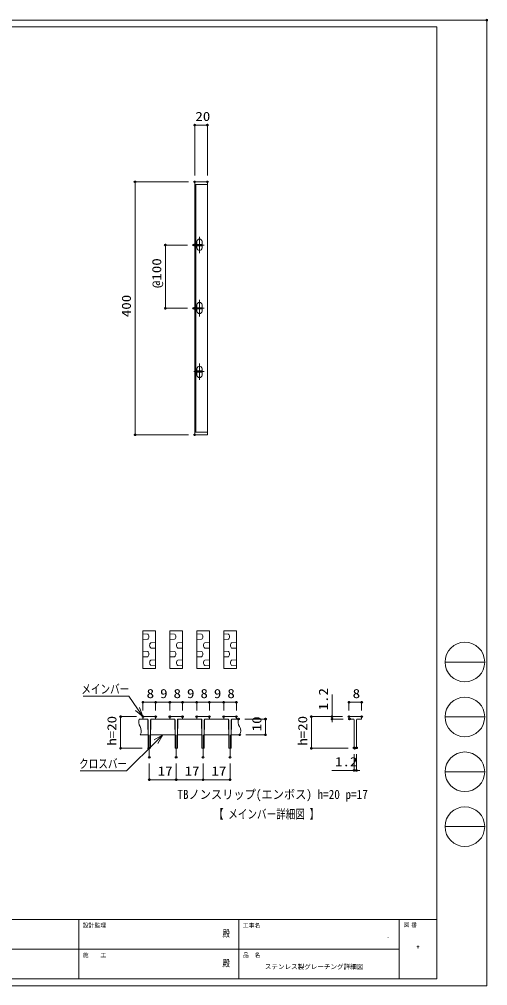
# Model space of a CAD drawing. Units: millimetres on the paper. Extents: x -216 to 216, y -153 to 153.
# Drawn here: x 67.6 to 215.6, y -152.6 to 152.9 of the extents above; entities that cross this region are included whole.
import ezdxf
from ezdxf.enums import TextEntityAlignment as Align

# ---------------------------------------------------------------- set-up
doc = ezdxf.new("R2010")
doc.units = ezdxf.units.MM
doc.header["$PDMODE"] = 32
doc.header["$PDSIZE"] = 0.5
doc.linetypes.add('CHAIN2', pattern=[12, 9, -1, 1, -1])
for name, color, linetype, lineweight in [('0-0_A1FRAME', 1, 'Continuous', 9), ('0-2_寸法', 4, 'Continuous', 9), ('0-3_0', 7, 'Continuous', 9), ('0-5_蓋', 3, 'Continuous', 9), ('0-6_中心線', 4, 'CHAIN2', 9)]:
    doc.layers.add(name, color=color, linetype=linetype, lineweight=lineweight)
doc.layers.add('0-1_文字', color=7, linetype='Continuous')
doc.layers.add('0-4_Defpoints', color=7, linetype='Continuous')
doc.styles.add('HGMaruGothicMPRO', font='')
doc.styles.add('ＭＳ ゴシック', font='')
doc.styles.get('HGMaruGothicMPRO').set_extended_font_data('HGMaruGothicMPRO')
doc.styles.get('ＭＳ ゴシック').set_extended_font_data('MS Gothic')

# ---------------------------------------------------------------- blocks, each defined once
blk = doc.blocks.new('_Dot')
at = {"layer": '0-3_0'}
for p, q in [((-0.5, 0), (-1, 0)), ((0.489, 0.1), (-0.489, 0.1)), ((0.399, 0.3), (-0.399, 0.3)), ((0.458, -0.199), (-0.458, -0.199)), ((0.3, -0.399), (-0.3, -0.399))]:
    blk.add_line(p, q, dxfattribs=at)
for points in [[(0.5, 0), (0.496, 0.063), (0.484, 0.124), (0.465, 0.184), (0.438, 0.241), (0.405, 0.294), (0.364, 0.342), (0.319, 0.385), (0.268, 0.422), (0.213, 0.452), (0.155, 0.476), (0.094, 0.491), (0.031, 0.499), (-0.031, 0.499), (-0.094, 0.491), (-0.155, 0.476), (-0.213, 0.452), (-0.268, 0.422), (-0.319, 0.385), (-0.364, 0.342), (-0.405, 0.294), (-0.438, 0.241), (-0.465, 0.184), (-0.484, 0.124), (-0.496, 0.063), (-0.5, 0), (0, 0)], [(-0.5, 0), (-0.496, -0.063), (-0.484, -0.124), (-0.465, -0.184), (-0.438, -0.241), (-0.405, -0.294), (-0.364, -0.342), (-0.319, -0.385), (-0.268, -0.422), (-0.213, -0.452), (-0.155, -0.476), (-0.094, -0.491), (-0.031, -0.499), (0.031, -0.499), (0.094, -0.491), (0.155, -0.476), (0.213, -0.452), (0.268, -0.422), (0.319, -0.385), (0.364, -0.342), (0.405, -0.294), (0.438, -0.241), (0.465, -0.184), (0.484, -0.124), (0.496, -0.063), (0.5, 0), (0, 0)]]:
    blk.add_lwpolyline(points, close=True, dxfattribs=at)
blk = doc.blocks.new('MLeader1')
at = {"layer": '0-2_寸法'}
for p, q in [((101.829, -61.144), (87.749, -61.144)), ((106.687, -67.589), (104.97, -65.129))]:
    blk.add_line(p, q, dxfattribs=at)
for points in [[(104.97, -65.129), (102.189, -61.144), (101.829, -61.144)], [(105.629, -64.668), (106.687, -67.589), (104.311, -65.589)]]:
    blk.add_lwpolyline(points, dxfattribs=at)
at = {"layer": '0-2_寸法', "style": 'ＭＳ ゴシック', "width": 0.75}
blk.add_text('メインバー', height=2.889, dxfattribs=at).set_placement((87.208, -61.148), align=Align.BOTTOM_LEFT)
blk = doc.blocks.new('MLeader2')
at = {"layer": '0-2_寸法'}
for p, q in [((112.937, -73.339), (110.812, -75.457)), ((101.124, -84.758), (86.877, -84.758))]:
    blk.add_line(p, q, dxfattribs=at)
for points in [[(110.812, -75.457), (101.484, -84.758), (101.124, -84.758)], [(110.245, -74.888), (112.937, -73.339), (111.38, -76.026)]]:
    blk.add_lwpolyline(points, dxfattribs=at)
at = {"layer": '0-2_寸法', "style": 'ＭＳ ゴシック', "width": 0.75}
blk.add_text('クロスバー', height=2.889, dxfattribs=at).set_placement((86.511, -84.762), align=Align.BOTTOM_LEFT)

msp = doc.modelspace()

# ---------------------------------------------------------------- linework, layer by layer
at = {"layer": '0-0_A1FRAME'}
for p, q in [((202.133, -50.328), (214.661, -50.328)), ((202.133, -67.674), (214.661, -67.674)), ((202.133, -85.02), (214.661, -85.02)), ((202.133, -102.365), (214.661, -102.365)), ((86.42, -131.7), (86.42, -150.491)), ((137.012, -131.7), (137.012, -150.491)), ((187.604, -131.7), (187.604, -150.491)), ((199.529, -131.7), (199.529, -150.491)), ((187.604, -141.096), (-43.673, -141.096))]:
    msp.add_line(p, q, dxfattribs=at)
msp.add_lwpolyline([(-215.326, 152.646), (-215.326, -152.646), (215.334, -152.646), (215.334, 152.646)], close=True, dxfattribs=at)
for points in [[(199.529, -150.491), (199.529, 150.491), (-209.579, 150.491)], [(-209.579, -150.491), (-209.579, -131.7), (199.529, -131.7)], [(199.529, -150.491), (-209.579, -150.491), (199.529, -150.491)]]:
    msp.add_lwpolyline(points, dxfattribs=at)
for centre in [(208.397, -50.328), (208.397, -67.674), (208.397, -85.02), (208.397, -102.365)]:
    msp.add_circle(centre, 6.264, dxfattribs=at)
msp.add_point((215.334, 152.646), dxfattribs=at)
at = {"layer": '0-2_寸法'}
for p, q in [((123.048, 103.52), (123.048, 119.452)), ((123.548, 119.452), (126.548, 119.452)), ((127.048, 103.52), (127.048, 119.452)), ((121.048, 101.52), (104.19, 101.52)), ((104.19, 22.02), (104.19, 101.02)), ((120.726, 81.52), (113.778, 81.52)), ((113.778, 62.02), (113.778, 81.02)), ((120.726, 61.52), (113.778, 61.52)), ((121.048, 21.52), (104.19, 21.52)), ((166.434, -67.089), (166.434, -60.589)), ((106.687, -65.589), (106.687, -63.041)), ((107.187, -63.041), (110.187, -63.041)), ((110.687, -65.589), (110.687, -63.041)), ((110.687, -65.589), (110.687, -63.041)), ((111.187, -63.041), (114.687, -63.041)), ((115.187, -65.589), (115.187, -63.041)), ((115.187, -65.589), (115.187, -63.041)), ((115.687, -63.041), (118.687, -63.041)), ((119.187, -65.589), (119.187, -63.041)), ((119.187, -65.589), (119.187, -63.041)), ((119.687, -63.041), (123.187, -63.041)), ((123.687, -65.589), (123.687, -63.041)), ((123.687, -65.589), (123.687, -63.041)), ((124.187, -63.041), (127.187, -63.041)), ((127.687, -65.589), (127.687, -63.041)), ((127.687, -65.589), (127.687, -63.041)), ((128.187, -63.041), (131.687, -63.041)), ((132.187, -65.589), (132.187, -63.041)), ((132.187, -65.589), (132.187, -63.041)), ((132.687, -63.041), (135.687, -63.041)), ((136.187, -65.589), (136.187, -63.041)), ((171.775, -65.589), (171.775, -63.041)), ((172.275, -63.041), (175.275, -63.041)), ((175.775, -65.589), (175.775, -63.041)), ((104.687, -67.589), (99.615, -67.589)), ((99.615, -77.089), (99.615, -68.089)), ((138.86, -68.339), (145.409, -68.339)), ((145.409, -72.839), (145.409, -68.839)), ((169.775, -67.589), (159.886, -67.589)), ((159.886, -77.089), (159.886, -68.089)), ((169.775, -67.589), (166.434, -67.589)), ((166.434, -68.339), (166.434, -67.589)), ((169.925, -68.339), (166.434, -68.339)), ((166.434, -68.839), (166.434, -69.339)), ((139.238, -73.339), (145.409, -73.339)), ((106.462, -77.589), (99.615, -77.589)), ((171.55, -77.589), (159.886, -77.589)), ((173.4, -79.439), (173.4, -84.573)), ((174.15, -79.439), (174.15, -84.573)), ((108.687, -82.421), (108.687, -87.525)), ((117.187, -82.421), (117.187, -87.525)), ((117.187, -82.421), (117.187, -87.525)), ((125.687, -82.421), (125.687, -87.525)), ((125.687, -82.421), (125.687, -87.525)), ((134.187, -82.421), (134.187, -87.525)), ((172.9, -84.573), (166.4, -84.573)), ((174.15, -84.573), (173.4, -84.573)), ((174.65, -84.573), (175.15, -84.573)), ((116.687, -87.525), (109.187, -87.525)), ((125.187, -87.525), (117.687, -87.525)), ((126.187, -87.525), (133.687, -87.525))]:
    msp.add_line(p, q, dxfattribs=at)
at = {"layer": '0-4_Defpoints'}
for p in [(127.048, 119.452), (104.19, 101.52), (123.048, 101.52), (123.048, 101.52), (127.048, 101.52), (113.778, 81.52), (122.726, 81.52), (122.726, 61.52), (123.048, 21.52), (110.687, -63.041), (115.187, -63.041), (119.187, -63.041), (123.687, -63.041), (127.687, -63.041), (132.187, -63.041), (136.187, -63.041), (175.775, -63.041), (99.615, -67.589), (106.687, -67.589), (106.687, -67.589), (110.687, -67.589), (110.687, -67.589), (115.187, -67.589), (119.187, -67.589), (119.187, -67.589), (123.687, -67.589), (123.687, -67.589), (127.687, -67.589), (127.687, -67.589), (132.187, -67.589), (132.187, -67.589), (136.187, -67.589), (136.86, -68.339), (145.409, -68.339), (159.886, -67.589), (166.434, -67.589), (171.775, -67.589), (171.775, -67.589), (171.925, -68.339), (175.775, -67.589), (137.238, -73.339), (108.462, -77.589), (173.4, -77.439), (173.55, -77.589), (174.15, -77.439), (108.687, -80.421), (117.187, -80.421), (125.687, -80.421), (134.187, -80.421), (173.4, -84.573), (108.687, -87.525), (117.187, -87.525), (134.187, -87.525)]:
    msp.add_point(p, dxfattribs=at)
at = {"layer": '0-5_蓋'}
for p, q in [((123.048, 101.52), (123.048, 21.52)), ((123.048, 100.72), (127.048, 100.72)), ((123.348, 100.72), (123.348, 22.32)), ((123.748, 81.72), (123.748, 82.62)), ((125.348, 81.72), (125.348, 82.62)), ((123.348, 81.32), (125.348, 81.32)), ((123.748, 80.62), (123.748, 81.32)), ((125.348, 81.32), (125.348, 81.72)), ((125.348, 80.62), (125.348, 81.32)), ((123.348, 61.32), (125.348, 61.32)), ((123.748, 61.72), (123.748, 62.62)), ((123.748, 60.62), (123.748, 61.32)), ((125.348, 61.72), (125.348, 62.62)), ((125.348, 61.32), (125.348, 61.72)), ((125.348, 60.62), (125.348, 61.32)), ((123.348, 41.72), (125.348, 41.72)), ((123.748, 42.42), (123.748, 41.72)), ((123.748, 41.32), (123.748, 40.42)), ((125.348, 42.42), (125.348, 41.72)), ((125.348, 41.72), (125.348, 41.32)), ((125.348, 41.32), (125.348, 40.42)), ((123.048, 22.32), (127.048, 22.32)), ((123.048, 21.52), (127.048, 21.52)), ((106.687, -40.494), (106.687, -52.349)), ((106.687, -40.494), (110.687, -40.494)), ((108.187, -41.457), (106.687, -41.371)), ((110.687, -40.494), (110.687, -52.349)), ((115.187, -40.494), (115.187, -52.349)), ((115.187, -40.494), (119.187, -40.494)), ((116.687, -41.457), (115.187, -41.371)), ((119.187, -40.494), (119.187, -52.349)), ((123.687, -40.494), (123.687, -52.349)), ((123.687, -40.494), (127.687, -40.494)), ((125.187, -41.457), (123.687, -41.371)), ((127.687, -40.494), (127.687, -52.349)), ((132.187, -40.494), (132.187, -52.349)), ((132.187, -40.494), (136.187, -40.494)), ((133.687, -41.457), (132.187, -41.371)), ((136.187, -40.494), (136.187, -52.349)), ((108.187, -43.136), (106.687, -43.221)), ((109.187, -44.207), (110.687, -44.121)), ((116.687, -43.136), (115.187, -43.221)), ((117.687, -44.207), (119.187, -44.121)), ((125.187, -43.136), (123.687, -43.221)), ((126.187, -44.207), (127.687, -44.121)), ((133.687, -43.136), (132.187, -43.221)), ((134.687, -44.207), (136.187, -44.121)), ((108.187, -46.957), (106.687, -46.871)), ((108.187, -48.636), (106.687, -48.721)), ((109.187, -45.886), (110.687, -45.971)), ((116.687, -46.957), (115.187, -46.871)), ((116.687, -48.636), (115.187, -48.721)), ((117.687, -45.886), (119.187, -45.971)), ((125.187, -46.957), (123.687, -46.871)), ((125.187, -48.636), (123.687, -48.721)), ((126.187, -45.886), (127.687, -45.971)), ((133.687, -46.957), (132.187, -46.871)), ((133.687, -48.636), (132.187, -48.721)), ((134.687, -45.886), (136.187, -45.971)), ((109.187, -49.707), (110.687, -49.621)), ((109.187, -51.386), (110.687, -51.471)), ((117.687, -49.707), (119.187, -49.621)), ((117.687, -51.386), (119.187, -51.471)), ((126.187, -49.707), (127.687, -49.621)), ((126.187, -51.386), (127.687, -51.471)), ((134.687, -49.707), (136.187, -49.621)), ((134.687, -51.386), (136.187, -51.471)), ((106.687, -52.349), (110.687, -52.349)), ((115.187, -52.349), (119.187, -52.349)), ((123.687, -52.349), (127.687, -52.349)), ((132.187, -52.349), (136.187, -52.349)), ((108.062, -68.339), (105.467, -68.339)), ((106.687, -67.589), (110.687, -67.589)), ((106.687, -68.189), (106.687, -67.589)), ((108.062, -68.339), (106.837, -68.339)), ((108.212, -68.489), (108.212, -71.364)), ((108.312, -77.439), (108.312, -68.589)), ((109.062, -77.439), (109.062, -68.589)), ((109.162, -68.489), (109.162, -71.364)), ((109.312, -68.339), (110.537, -68.339)), ((109.312, -68.339), (116.562, -68.339)), ((110.687, -68.189), (110.687, -67.589)), ((115.187, -67.589), (119.187, -67.589)), ((115.187, -68.189), (115.187, -67.589)), ((116.562, -68.339), (115.337, -68.339)), ((116.712, -68.489), (116.712, -71.364)), ((116.812, -77.439), (116.812, -68.589)), ((117.562, -77.439), (117.562, -68.589)), ((117.662, -68.489), (117.662, -71.364)), ((117.812, -68.339), (119.037, -68.339)), ((117.812, -68.339), (125.062, -68.339)), ((119.187, -68.189), (119.187, -67.589)), ((123.687, -67.589), (127.687, -67.589)), ((123.687, -68.189), (123.687, -67.589)), ((125.062, -68.339), (123.837, -68.339)), ((125.212, -68.489), (125.212, -71.364)), ((125.312, -77.439), (125.312, -68.589)), ((126.062, -77.439), (126.062, -68.589)), ((126.162, -68.489), (126.162, -71.364)), ((126.312, -68.339), (127.537, -68.339)), ((126.312, -68.339), (133.562, -68.339)), ((127.687, -68.189), (127.687, -67.589)), ((132.187, -67.589), (136.187, -67.589)), ((132.187, -68.189), (132.187, -67.589)), ((133.562, -68.339), (132.337, -68.339)), ((133.712, -68.489), (133.712, -71.364)), ((133.812, -77.439), (133.812, -68.589)), ((134.562, -77.439), (134.562, -68.589)), ((134.662, -68.489), (134.662, -71.364)), ((134.812, -68.339), (136.037, -68.339)), ((134.812, -68.339), (136.86, -68.339)), ((136.187, -68.189), (136.187, -67.589)), ((171.775, -67.589), (175.775, -67.589)), ((171.775, -68.189), (171.775, -67.589)), ((173.15, -68.339), (171.925, -68.339)), ((173.4, -77.439), (173.4, -68.589)), ((174.15, -77.439), (174.15, -68.589)), ((174.4, -68.339), (175.625, -68.339)), ((175.775, -68.189), (175.775, -67.589)), ((108.312, -73.339), (105.845, -73.339)), ((116.812, -73.339), (109.062, -73.339)), ((125.312, -73.339), (117.562, -73.339)), ((133.812, -73.339), (126.062, -73.339)), ((137.238, -73.339), (134.562, -73.339)), ((108.912, -77.589), (108.462, -77.589)), ((117.412, -77.589), (116.962, -77.589)), ((125.912, -77.589), (125.462, -77.589)), ((134.412, -77.589), (133.962, -77.589)), ((174, -77.589), (173.55, -77.589))]:
    msp.add_line(p, q, dxfattribs=at)
for points in [[(123.048, 101.52), (127.048, 101.52), (127.048, 21.52)], [(123.348, 81.32), (123.348, 81.72), (125.348, 81.72)], [(123.348, 61.32), (123.348, 61.72), (125.348, 61.72)], [(123.348, 41.72), (123.348, 41.32), (125.348, 41.32)]]:
    msp.add_lwpolyline(points, dxfattribs=at)
for centre, radius, start, end in [((124.548, 82.62), 0.8, 0, 180), ((124.548, 80.62), 0.8, 180, 0), ((124.548, 62.62), 0.8, 0, 180), ((124.548, 60.62), 0.8, 180, 0), ((124.548, 42.42), 0.8, 0, 180), ((124.548, 40.42), 0.8, 180, 0), ((107.476, -42.296), 1.1, 310.27175, 49.72825), ((115.976, -42.296), 1.1, 310.27175, 49.72825), ((124.476, -42.296), 1.1, 310.27175, 49.72825), ((132.976, -42.296), 1.1, 310.27175, 49.72825), ((109.898, -45.046), 1.1, 130.27175, 229.72825), ((118.398, -45.046), 1.1, 130.27175, 229.72825), ((126.898, -45.046), 1.1, 130.27175, 229.72825), ((135.398, -45.046), 1.1, 130.27175, 229.72825), ((107.476, -47.796), 1.1, 310.27175, 49.72825), ((115.976, -47.796), 1.1, 310.27175, 49.72825), ((124.476, -47.796), 1.1, 310.27175, 49.72825), ((132.976, -47.796), 1.1, 310.27175, 49.72825), ((109.898, -50.546), 1.1, 130.27175, 229.72825), ((118.398, -50.546), 1.1, 130.27175, 229.72825), ((126.898, -50.546), 1.1, 130.27175, 229.72825), ((135.398, -50.546), 1.1, 130.27175, 229.72825), ((108.184, -69.203), 2.851, 162.34877, 212.31754), ((106.837, -68.189), 0.15, 180, 270), ((108.062, -68.589), 0.25, 0, 90), ((108.062, -68.489), 0.15, 0, 90), ((109.312, -68.589), 0.25, 90, 180), ((109.312, -68.489), 0.15, 90, 180), ((110.537, -68.189), 0.15, 270, 0), ((115.337, -68.189), 0.15, 180, 270), ((116.562, -68.589), 0.25, 0, 90), ((116.562, -68.489), 0.15, 0, 90), ((117.812, -68.589), 0.25, 90, 180), ((117.812, -68.489), 0.15, 90, 180), ((119.037, -68.189), 0.15, 270, 0), ((123.837, -68.189), 0.15, 180, 270), ((125.062, -68.589), 0.25, 0, 90), ((125.062, -68.489), 0.15, 0, 90), ((126.312, -68.589), 0.25, 90, 180), ((126.312, -68.489), 0.15, 90, 180), ((127.537, -68.189), 0.15, 270, 0), ((132.337, -68.189), 0.15, 180, 270), ((133.562, -68.589), 0.25, 0, 90), ((133.562, -68.489), 0.15, 0, 90), ((134.812, -68.589), 0.25, 90, 180), ((134.812, -68.489), 0.15, 90, 180), ((136.037, -68.189), 0.15, 270, 0), ((139.577, -69.203), 2.851, 162.34877, 212.31754), ((171.925, -68.189), 0.15, 180, 270), ((173.15, -68.589), 0.25, 0, 90), ((174.4, -68.589), 0.25, 90, 180), ((175.625, -68.189), 0.15, 270, 0), ((103.617, -72.092), 2.553, 330.76467, 32.31754), ((108.687, -71.364), 0.475, 180, 217.86365), ((108.687, -71.364), 0.475, 322.13635, 0), ((117.187, -71.364), 0.475, 180, 217.86365), ((117.187, -71.364), 0.475, 322.13635, 0), ((125.687, -71.364), 0.475, 180, 217.86365), ((125.687, -71.364), 0.475, 322.13635, 0), ((134.187, -71.364), 0.475, 180, 217.86365), ((134.187, -71.364), 0.475, 322.13635, 0), ((135.01, -72.092), 2.553, 330.76467, 32.31754), ((108.462, -77.439), 0.15, 180, 270), ((108.912, -77.439), 0.15, 270, 0), ((116.962, -77.439), 0.15, 180, 270), ((117.412, -77.439), 0.15, 270, 0), ((125.462, -77.439), 0.15, 180, 270), ((125.912, -77.439), 0.15, 270, 0), ((133.962, -77.439), 0.15, 180, 270), ((134.412, -77.439), 0.15, 270, 0), ((173.55, -77.439), 0.15, 180, 270), ((174, -77.439), 0.15, 270, 0)]:
    msp.add_arc(centre, radius, start, end, dxfattribs=at)
at = {"layer": '0-6_中心線'}
for p, q in [((124.548, 78.987), (124.548, 84.173)), ((122.726, 81.52), (125.974, 81.52)), ((124.548, 58.987), (124.548, 64.173)), ((122.726, 61.52), (125.974, 61.52)), ((124.548, 44.053), (124.548, 38.866)), ((122.726, 41.52), (125.974, 41.52)), ((108.687, -80.421), (108.687, -73.33)), ((117.187, -80.421), (117.187, -73.33)), ((125.687, -80.421), (125.687, -73.33)), ((134.187, -80.421), (134.187, -73.33))]:
    msp.add_line(p, q, dxfattribs=at)

# ---------------------------------------------------------------- block references
at = {"layer": '0-2_寸法', "xscale": 0.5, "yscale": 0.5}
for p, rotation in [((123.048, 119.452), 180), ((104.19, 101.52), 90), ((113.778, 81.52), 90), ((113.778, 61.52), 270), ((104.19, 21.52), 270), ((106.687, -63.041), 180), ((110.687, -63.041), 180), ((115.187, -63.041), 180), ((119.187, -63.041), 180), ((123.687, -63.041), 180), ((127.687, -63.041), 180), ((132.187, -63.041), 180), ((171.775, -63.041), 180), ((166.434, -67.589), 270), ((99.615, -67.589), 90), ((145.409, -68.339), 90), ((159.886, -67.589), 90), ((166.434, -68.339), 90), ((145.409, -73.339), 270), ((99.615, -77.589), 270), ((159.886, -77.589), 270), ((174.15, -84.573), 180), ((108.687, -87.525), 180), ((117.187, -87.525), 180), ((125.687, -87.525), 180)]:
    msp.add_blockref('_Dot', p, dxfattribs=dict(at, rotation=rotation))
for p in [(127.048, 119.452), (110.687, -63.041), (115.187, -63.041), (119.187, -63.041), (123.687, -63.041), (127.687, -63.041), (132.187, -63.041), (136.187, -63.041), (175.775, -63.041), (173.4, -84.573), (117.187, -87.525), (125.687, -87.525), (134.187, -87.525)]:
    msp.add_blockref('_Dot', p, dxfattribs=at)
at = {"layer": '0-2_寸法'}
for name in ['MLeader1', 'MLeader2']:
    msp.add_blockref(name, (0, 0), dxfattribs=at)

# ---------------------------------------------------------------- texts
at = {"layer": '0-0_A1FRAME', "style": 'HGMaruGothicMPRO'}
for s, p in [('設計監理', (87.645, -134.638)), ('工事名', (138.236, -134.638)), ('図 番', (189.049, -134.468)), ('施\u3000\u3000工', (87.645, -144.033)), ('品\u3000名', (138.236, -144.033))]:
    msp.add_text(s, height=1.327, dxfattribs=at).set_placement(p, align=Align.BOTTOM_LEFT)
at = {"layer": '0-0_A1FRAME', "style": 'HGMaruGothicMPRO', "width": 0.8}
for p in [(131.792, -137.843), (131.792, -147.239)]:
    msp.add_text('殿', height=2.119, dxfattribs=at).set_placement(p, align=Align.BOTTOM_LEFT)
at = {"layer": '0-0_A1FRAME', "color": 6, "style": 'HGMaruGothicMPRO'}
for s, p in [('-', (183.851, -138.448)), ('ステンレス製グレーチング詳細図', (145.189, -147.843))]:
    msp.add_text(s, height=1.481, dxfattribs=at).set_placement(p, align=Align.BOTTOM_LEFT)
at = {"layer": '0-0_A1FRAME', "color": 6, "style": 'HGMaruGothicMPRO', "width": 0.75}
msp.add_text('*', height=1.975, dxfattribs=at).set_placement((193.122, -142.443), align=Align.BOTTOM_LEFT)
at = {"layer": '0-1_文字', "style": 'ＭＳ ゴシック'}
for s, width, p in [('TBノンスリップ(エンボス) h=20 p=17', 0.9, (117.564, -94.478)), ('【 メインバー詳細図 】', 0.75, (129.119, -100.686))]:
    msp.add_text(s, height=2.886, dxfattribs=dict(at, width=width)).set_placement(p, align=Align.BOTTOM_LEFT)
at = {"layer": '0-2_寸法', "style": 'ＭＳ ゴシック', "width": 1.2}
for s, p in [('20', (123.248, 119.897)), ('8', (107.847, -62.596)), ('9', (112.092, -62.596)), ('8', (116.347, -62.596)), ('9', (120.592, -62.596)), ('8', (124.847, -62.596)), ('9', (129.092, -62.596)), ('8', (133.347, -62.596)), ('8', (172.935, -62.596)), ('1.2', (167.364, -84.128)), ('17', (111.337, -87.08)), ('17', (119.837, -87.08)), ('17', (128.337, -87.08))]:
    msp.add_text(s, height=2.889, dxfattribs=at).set_placement(p, align=Align.BOTTOM_LEFT)
for s, p in [('@100', (113.333, 67.92)), ('400', (103.745, 58.72)), ('1.2', (165.99, -65.625)), ('h=20', (99.17, -76.789)), ('10', (144.964, -72.239)), ('h=20', (159.441, -76.789))]:
    msp.add_text(s, height=2.889, rotation=90, dxfattribs=at).set_placement(p, align=Align.BOTTOM_LEFT)

doc.saveas('drawing.dxf')
